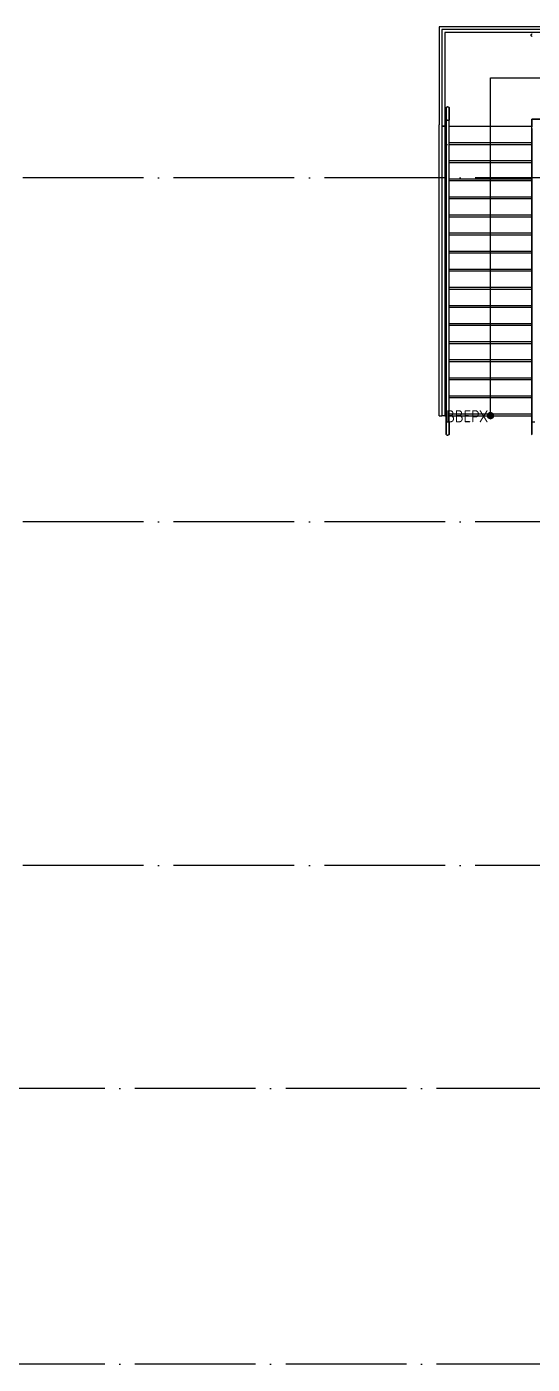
# Model space of a CAD drawing. Header units: millimetres. Extents: x -495897 to 1376592, y -28539 to 470976.
# Drawn here: x 97633 to 106012, y 369090 to 391267 of the extents above; entities that cross this region are included whole.
import ezdxf
from ezdxf import colors
from ezdxf.entities.mleader import LeaderData, LeaderLine
from ezdxf.math import Vec2, Vec3

# ---------------------------------------------------------------- set-up
doc = ezdxf.new("R2010")
doc.units = ezdxf.units.MM
doc.linetypes.add('ADSK_Линия сетки', pattern=[25, 20, -2.5, 0, -2.5])
for name, color, linetype, lineweight in [('RC-Выноски', 7, 'Continuous', 0), ('Лестницы', 252, 'Continuous', 9), ('Ограждение', 252, 'Continuous', 9), ('Оси', 252, 'Continuous', 9), ('Стрелки вверх', 7, 'Continuous', 18), ('Траектории лестницы', 7, 'Continuous', 18)]:
    doc.layers.add(name, color=color, linetype=linetype, lineweight=lineweight)
doc.styles.add('GOST Common', font='', dxfattribs={"width": 0.9, "height": 500})
doc.styles.add('Mipgost_5', font='', dxfattribs={"height": 250})
doc.styles.get('GOST Common').set_extended_font_data('GOST type B')
doc.styles.get('Mipgost_5').set_extended_font_data('Mipgost')

# ---------------------------------------------------------------- blocks, each defined once
blk = doc.blocks.new('2 этаж')
at = {"layer": 'Стрелки вверх', "true_color": 0x636466}
h = blk.add_hatch(color=251, dxfattribs=at)
edge = h.paths.add_edge_path()
edge.add_arc((106076, 24418), 50, 0, 360)
blk.add_hatch(color=251, dxfattribs=at).paths.add_polyline_path([(106076, 24368), (106103, 24376), (106121, 24397), (106125, 24425), (106114, 24450), (106090, 24466), (106062, 24466), (106038, 24450), (106027, 24425), (106031, 24397), (106049, 24376)])
at = {"layer": 'Лестницы', "color": 251, "true_color": 0x636466}
for p, q in [((105226, 30868), (105226, 29240)), ((107099, 30868), (105226, 30868)), ((105226, 24418), (105226, 29240)), ((105321, 29218), (105341, 29218)), ((105391, 29218), (106761, 29218)), ((105321, 28948), (105341, 28948)), ((105321, 28918), (105341, 28918)), ((105391, 28948), (106761, 28948)), ((105391, 28918), (106761, 28918)), ((105321, 28648), (105341, 28648)), ((105321, 28618), (105341, 28618)), ((105391, 28648), (106761, 28648)), ((105391, 28618), (106761, 28618)), ((105321, 28348), (105341, 28348)), ((105321, 28318), (105341, 28318)), ((105391, 28348), (106761, 28348)), ((105391, 28318), (106761, 28318)), ((105321, 28048), (105341, 28048)), ((105321, 28018), (105341, 28018)), ((105391, 28048), (106761, 28048)), ((105391, 28018), (106761, 28018)), ((105321, 27748), (105341, 27748)), ((105391, 27748), (106761, 27748)), ((105321, 27718), (105341, 27718)), ((105391, 27718), (106761, 27718)), ((105321, 27448), (105341, 27448)), ((105321, 27418), (105341, 27418)), ((105391, 27448), (106761, 27448)), ((105391, 27418), (106761, 27418)), ((105321, 27148), (105341, 27148)), ((105321, 27118), (105341, 27118)), ((105391, 27148), (106761, 27148)), ((105391, 27118), (106761, 27118)), ((105321, 26848), (105341, 26848)), ((105391, 26848), (106761, 26848)), ((105321, 26818), (105341, 26818)), ((105391, 26818), (106761, 26818)), ((105321, 26548), (105341, 26548)), ((105321, 26518), (105341, 26518)), ((105391, 26548), (106761, 26548)), ((105391, 26518), (106761, 26518)), ((105321, 26248), (105341, 26248)), ((105321, 26218), (105341, 26218)), ((105391, 26248), (106761, 26248)), ((105391, 26218), (106761, 26218)), ((105321, 25948), (105341, 25948)), ((105391, 25948), (106761, 25948)), ((105321, 25918), (105341, 25918)), ((105391, 25918), (106761, 25918)), ((105321, 25648), (105341, 25648)), ((105321, 25618), (105341, 25618)), ((105391, 25648), (106761, 25648)), ((105391, 25618), (106761, 25618)), ((105321, 25348), (105341, 25348)), ((105321, 25318), (105341, 25318)), ((105391, 25348), (106761, 25348)), ((105391, 25318), (106761, 25318)), ((105321, 25048), (105341, 25048)), ((105321, 25018), (105341, 25018)), ((105391, 25048), (106761, 25048)), ((105391, 25018), (106761, 25018)), ((105321, 24748), (105341, 24748)), ((105321, 24718), (105341, 24718)), ((105391, 24748), (106761, 24748)), ((105391, 24718), (106761, 24718)), ((105226, 24418), (105271, 24418)), ((105321, 24448), (105341, 24448)), ((105321, 24418), (105341, 24418)), ((105391, 24448), (106761, 24448)), ((105391, 24418), (106761, 24418))]:
    blk.add_line(p, q, dxfattribs=at)
at = {"layer": 'Ограждение', "color": 251, "true_color": 0x636466}
for p, q in [((105271, 30823), (105271, 29218)), ((107076, 30823), (105271, 30823)), ((105321, 30773), (105321, 29218)), ((107076, 30773), (105321, 30773)), ((105341, 29318), (105341, 29218)), ((105341, 29318), (105391, 29318)), ((105341, 28918), (105341, 29318)), ((105368, 29318), (105363, 29318)), ((105363, 29318), (105366, 29318)), ((105366, 29318), (105368, 29318)), ((105391, 29218), (105391, 29318)), ((105391, 28918), (105391, 29318)), ((106761, 29333), (106761, 29207)), ((106912, 29333), (106761, 29333)), ((106761, 29333), (106911, 29333)), ((106761, 29182), (106761, 29333)), ((105271, 29218), (105321, 29218)), ((105271, 29218), (105271, 28918)), ((105321, 29218), (105271, 29218)), ((105321, 29218), (105321, 28918)), ((105341, 29218), (105341, 28924)), ((105391, 28924), (105391, 29218)), ((106761, 29182), (106761, 28924)), ((106761, 28918), (106761, 29182)), ((105271, 28918), (105271, 24418)), ((105321, 28918), (105321, 24418)), ((105341, 28924), (105341, 24424)), ((105341, 24418), (105341, 28918)), ((105391, 24424), (105391, 28924)), ((105391, 24418), (105391, 28918)), ((106761, 28924), (106761, 24424)), ((106761, 24418), (106761, 28918)), ((105321, 24418), (105271, 24418)), ((105341, 24418), (105341, 24318)), ((105341, 24318), (105341, 24418)), ((105391, 24318), (105391, 24418)), ((105391, 24318), (105391, 24418)), ((106761, 24418), (106761, 24318)), ((106761, 24318), (106761, 24418)), ((105341, 24318), (105391, 24318)), ((105363, 24318), (105368, 24318)), ((105366, 24318), (105363, 24318)), ((105368, 24318), (105366, 24318)), ((106761, 24318), (106811, 24318))]:
    blk.add_line(p, q, dxfattribs=at)
at = {"layer": 'Ограждение', "color": 251, "true_color": 0x636466, "flags": 128}
for points in [[(106751, 30728), (106751, 30729), (106751, 30730), (106751, 30731), (106751, 30732), (106752, 30733), (106752, 30734), (106752, 30735), (106752, 30736), (106753, 30737), (106753, 30737), (106753, 30738), (106754, 30739), (106754, 30740), (106755, 30741), (106755, 30742), (106756, 30743), (106757, 30743), (106757, 30744), (106758, 30745), (106759, 30746), (106759, 30746), (106760, 30747), (106761, 30748), (106762, 30748), (106762, 30749), (106763, 30749), (106764, 30750), (106765, 30750), (106766, 30751), (106767, 30751), (106768, 30751), (106769, 30752)], [(106769, 30704), (106768, 30704), (106767, 30704), (106766, 30705), (106765, 30705), (106764, 30706), (106764, 30706), (106763, 30707), (106762, 30707), (106761, 30708), (106760, 30708), (106760, 30709), (106759, 30710), (106758, 30710), (106757, 30711), (106757, 30712), (106756, 30713), (106756, 30713), (106755, 30714), (106754, 30715), (106754, 30716), (106754, 30717), (106753, 30718), (106753, 30719), (106752, 30720), (106752, 30721), (106752, 30722), (106752, 30723), (106751, 30723), (106751, 30724), (106751, 30725), (106751, 30726), (106751, 30727), (106751, 30728)], [(105341, 29518), (105341, 29519), (105341, 29520), (105341, 29521), (105341, 29522), (105341, 29523), (105341, 29524), (105342, 29525), (105342, 29526), (105342, 29527), (105343, 29527), (105343, 29528), (105343, 29529), (105344, 29530), (105344, 29531), (105345, 29532), (105346, 29533), (105346, 29533), (105347, 29534), (105347, 29535), (105348, 29536), (105349, 29536), (105350, 29537), (105350, 29538), (105351, 29538), (105352, 29539), (105353, 29539), (105354, 29540), (105355, 29540), (105356, 29541), (105357, 29541), (105357, 29541), (105358, 29542), (105359, 29542), (105360, 29542), (105361, 29542), (105362, 29543), (105363, 29543), (105364, 29543), (105365, 29543), (105366, 29543)], [(105341, 29318), (105341, 29326), (105341, 29334), (105341, 29342), (105341, 29350), (105341, 29357), (105341, 29365), (105341, 29373), (105341, 29381), (105341, 29388), (105341, 29396), (105341, 29403), (105341, 29410), (105341, 29417), (105341, 29424), (105341, 29431), (105341, 29437), (105341, 29444), (105341, 29450), (105341, 29456), (105341, 29461), (105341, 29467), (105341, 29472), (105341, 29477), (105341, 29482), (105341, 29486), (105341, 29490), (105341, 29494), (105341, 29498), (105341, 29501), (105341, 29504), (105341, 29507), (105341, 29509), (105341, 29511), (105341, 29513), (105341, 29515), (105341, 29516), (105341, 29517), (105341, 29517), (105341, 29518), (105341, 29518)], [(105341, 29518), (105341, 29518), (105341, 29517), (105341, 29516), (105341, 29515), (105341, 29514), (105341, 29512), (105341, 29510), (105341, 29508), (105341, 29505), (105341, 29502), (105341, 29499), (105341, 29495), (105341, 29491), (105341, 29487), (105341, 29483), (105341, 29478), (105341, 29473), (105341, 29468), (105341, 29463), (105341, 29457), (105341, 29451), (105341, 29445), (105341, 29439), (105341, 29432), (105341, 29426), (105341, 29419), (105341, 29412), (105341, 29405), (105341, 29398), (105341, 29390), (105341, 29383), (105341, 29375), (105341, 29367), (105341, 29360), (105341, 29352), (105341, 29344), (105341, 29336), (105341, 29328), (105341, 29320), (105341, 29318)], [(105366, 29543), (105367, 29543), (105368, 29543), (105369, 29543), (105370, 29542), (105371, 29542), (105372, 29542), (105373, 29542), (105373, 29541), (105374, 29541), (105375, 29541), (105376, 29540), (105377, 29540), (105378, 29539), (105379, 29539), (105380, 29538), (105381, 29538), (105381, 29537), (105382, 29537), (105383, 29536), (105384, 29535), (105384, 29534), (105385, 29534), (105385, 29533), (105386, 29532), (105387, 29531), (105387, 29530), (105388, 29530), (105388, 29529), (105389, 29528), (105389, 29527), (105389, 29526), (105390, 29525), (105390, 29524), (105390, 29523), (105390, 29522), (105390, 29521), (105391, 29520), (105391, 29519), (105391, 29518), (105391, 29518)], [(105391, 29318), (105391, 29326), (105391, 29334), (105391, 29342), (105391, 29350), (105391, 29357), (105391, 29365), (105391, 29373), (105391, 29381), (105391, 29388), (105391, 29396), (105391, 29403), (105391, 29410), (105391, 29417), (105391, 29424), (105391, 29431), (105391, 29437), (105391, 29444), (105391, 29450), (105391, 29456), (105391, 29461), (105391, 29467), (105391, 29472), (105391, 29477), (105391, 29482), (105391, 29486), (105391, 29490), (105391, 29494), (105391, 29498), (105391, 29501), (105391, 29504), (105391, 29507), (105391, 29509), (105391, 29511), (105391, 29513), (105391, 29515), (105391, 29516), (105391, 29517), (105391, 29517), (105391, 29518), (105391, 29518)], [(105391, 29518), (105391, 29518), (105391, 29517), (105391, 29516), (105391, 29515), (105391, 29514), (105391, 29512), (105391, 29510), (105391, 29508), (105391, 29505), (105391, 29502), (105391, 29499), (105391, 29495), (105391, 29491), (105391, 29487), (105391, 29483), (105391, 29478), (105391, 29473), (105391, 29468), (105391, 29463), (105391, 29457), (105391, 29451), (105391, 29445), (105391, 29439), (105391, 29432), (105391, 29426), (105391, 29419), (105391, 29412), (105391, 29405), (105391, 29398), (105391, 29390), (105391, 29383), (105391, 29375), (105391, 29367), (105391, 29360), (105391, 29352), (105391, 29344), (105391, 29336), (105391, 29328), (105391, 29320), (105391, 29318)], [(105341, 24318), (105341, 24310), (105341, 24302), (105341, 24294), (105341, 24286), (105341, 24278), (105341, 24270), (105341, 24262), (105341, 24255), (105341, 24247), (105341, 24240), (105341, 24233), (105341, 24225), (105341, 24218), (105341, 24212), (105341, 24205), (105341, 24198), (105341, 24192), (105341, 24186), (105341, 24180), (105341, 24174), (105341, 24169), (105341, 24164), (105341, 24159), (105341, 24154), (105341, 24149), (105341, 24145), (105341, 24141), (105341, 24138), (105341, 24134), (105341, 24131), (105341, 24129), (105341, 24126), (105341, 24124), (105341, 24122), (105341, 24121), (105341, 24119), (105341, 24119), (105341, 24118), (105341, 24118), (105341, 24118)], [(105341, 24118), (105341, 24118), (105341, 24118), (105341, 24119), (105341, 24120), (105341, 24122), (105341, 24123), (105341, 24126), (105341, 24128), (105341, 24131), (105341, 24134), (105341, 24137), (105341, 24140), (105341, 24144), (105341, 24148), (105341, 24153), (105341, 24157), (105341, 24162), (105341, 24167), (105341, 24173), (105341, 24178), (105341, 24184), (105341, 24190), (105341, 24197), (105341, 24203), (105341, 24210), (105341, 24217), (105341, 24223), (105341, 24231), (105341, 24238), (105341, 24245), (105341, 24253), (105341, 24260), (105341, 24268), (105341, 24276), (105341, 24284), (105341, 24292), (105341, 24300), (105341, 24308), (105341, 24316), (105341, 24318)], [(105391, 24318), (105391, 24310), (105391, 24302), (105391, 24294), (105391, 24286), (105391, 24278), (105391, 24270), (105391, 24262), (105391, 24255), (105391, 24247), (105391, 24240), (105391, 24233), (105391, 24225), (105391, 24218), (105391, 24212), (105391, 24205), (105391, 24198), (105391, 24192), (105391, 24186), (105391, 24180), (105391, 24174), (105391, 24169), (105391, 24164), (105391, 24159), (105391, 24154), (105391, 24149), (105391, 24145), (105391, 24141), (105391, 24138), (105391, 24134), (105391, 24131), (105391, 24129), (105391, 24126), (105391, 24124), (105391, 24122), (105391, 24121), (105391, 24119), (105391, 24119), (105391, 24118), (105391, 24118), (105391, 24118)], [(105391, 24118), (105391, 24118), (105391, 24118), (105391, 24119), (105391, 24120), (105391, 24122), (105391, 24123), (105391, 24126), (105391, 24128), (105391, 24131), (105391, 24134), (105391, 24137), (105391, 24140), (105391, 24144), (105391, 24148), (105391, 24153), (105391, 24157), (105391, 24162), (105391, 24167), (105391, 24173), (105391, 24178), (105391, 24184), (105391, 24190), (105391, 24197), (105391, 24203), (105391, 24210), (105391, 24217), (105391, 24223), (105391, 24231), (105391, 24238), (105391, 24245), (105391, 24253), (105391, 24260), (105391, 24268), (105391, 24276), (105391, 24284), (105391, 24292), (105391, 24300), (105391, 24308), (105391, 24316), (105391, 24318)], [(106761, 24318), (106761, 24310), (106761, 24302), (106761, 24294), (106761, 24286), (106761, 24278), (106761, 24270), (106761, 24262), (106761, 24255), (106761, 24247), (106761, 24240), (106761, 24233), (106761, 24225), (106761, 24218), (106761, 24212), (106761, 24205), (106761, 24198), (106761, 24192), (106761, 24186), (106761, 24180), (106761, 24174), (106761, 24169), (106761, 24164), (106761, 24159), (106761, 24154), (106761, 24149), (106761, 24145), (106761, 24141), (106761, 24138), (106761, 24134), (106761, 24131), (106761, 24129), (106761, 24126), (106761, 24124), (106761, 24122), (106761, 24121), (106761, 24119), (106761, 24119), (106761, 24118), (106761, 24118), (106761, 24118)], [(106761, 24118), (106761, 24118), (106761, 24118), (106761, 24119), (106761, 24120), (106761, 24122), (106761, 24123), (106761, 24126), (106761, 24128), (106761, 24131), (106761, 24134), (106761, 24137), (106761, 24140), (106761, 24144), (106761, 24148), (106761, 24153), (106761, 24157), (106761, 24162), (106761, 24167), (106761, 24173), (106761, 24178), (106761, 24184), (106761, 24190), (106761, 24197), (106761, 24203), (106761, 24210), (106761, 24217), (106761, 24223), (106761, 24231), (106761, 24238), (106761, 24245), (106761, 24253), (106761, 24260), (106761, 24268), (106761, 24276), (106761, 24284), (106761, 24292), (106761, 24300), (106761, 24308), (106761, 24316), (106761, 24318)], [(105366, 24093), (105365, 24093), (105364, 24093), (105363, 24093), (105362, 24093), (105361, 24093), (105360, 24093), (105359, 24094), (105358, 24094), (105357, 24094), (105356, 24095), (105355, 24095), (105354, 24096), (105353, 24096), (105352, 24097), (105351, 24097), (105351, 24098), (105350, 24098), (105349, 24099), (105348, 24100), (105348, 24100), (105347, 24101), (105346, 24102), (105346, 24103), (105345, 24103), (105345, 24104), (105344, 24105), (105344, 24106), (105343, 24107), (105343, 24108), (105342, 24109), (105342, 24110), (105342, 24111), (105341, 24112), (105341, 24113), (105341, 24113), (105341, 24114), (105341, 24115), (105341, 24116), (105341, 24117), (105341, 24118)], [(105391, 24118), (105391, 24117), (105391, 24116), (105390, 24115), (105390, 24114), (105390, 24113), (105390, 24112), (105390, 24111), (105389, 24110), (105389, 24109), (105389, 24108), (105388, 24107), (105388, 24106), (105387, 24105), (105387, 24104), (105386, 24104), (105386, 24103), (105385, 24102), (105384, 24101), (105384, 24101), (105383, 24100), (105382, 24099), (105382, 24098), (105381, 24098), (105380, 24097), (105379, 24097), (105378, 24096), (105377, 24096), (105376, 24095), (105376, 24095), (105375, 24094), (105374, 24094), (105373, 24094), (105372, 24094), (105371, 24093), (105370, 24093), (105369, 24093), (105368, 24093), (105367, 24093), (105366, 24093), (105366, 24093)], [(106769, 24100), (106768, 24100), (106767, 24101), (106767, 24102), (106766, 24103), (106766, 24103), (106765, 24104), (106764, 24105), (106764, 24106), (106764, 24107), (106763, 24108), (106763, 24109), (106762, 24110), (106762, 24111), (106762, 24112), (106762, 24113), (106761, 24113), (106761, 24114), (106761, 24115), (106761, 24116), (106761, 24117), (106761, 24118)]]:
    blk.add_lwpolyline(points, dxfattribs=at)
at = {"layer": 'Ограждение', "color": 251, "true_color": 0x636466}
for points in [[(105364, 28918), (105364, 28918), (105366, 28918), (105367, 28918), (105368, 28918)], [(105364, 24418), (105364, 24418), (105366, 24418), (105367, 24418), (105368, 24418)]]:
    blk.add_open_spline(points, degree=3, dxfattribs=at)
at = {"layer": 'Оси', "color": 251, "linetype": 'ADSK_Линия сетки', "ltscale": 100, "true_color": 0x636466}
for p, q in [((165326, 28361), (93604, 28361)), ((165326, 22661), (93566, 22661)), ((165326, 16961), (93604, 16961)), ((139683, 13261), (93566, 13261)), ((139683, 8691), (93566, 8691))]:
    blk.add_line(p, q, dxfattribs=at)
at = {"layer": 'Стрелки вверх', "color": 251, "true_color": 0x636466}
for p, q in [((106076, 30018), (107076, 30018)), ((106076, 29218), (106076, 30018)), ((106076, 28918), (106076, 29218)), ((106076, 28618), (106076, 28918)), ((106076, 28318), (106076, 28618)), ((106076, 28018), (106076, 28318)), ((106076, 27718), (106076, 28018)), ((106076, 27418), (106076, 27718)), ((106076, 27118), (106076, 27418)), ((106076, 26818), (106076, 27118)), ((106076, 26518), (106076, 26818)), ((106076, 26218), (106076, 26518)), ((106076, 25918), (106076, 26218)), ((106076, 25618), (106076, 25918)), ((106076, 25318), (106076, 25618)), ((106076, 25018), (106076, 25318)), ((106076, 24718), (106076, 25018)), ((106076, 24418), (106076, 24718)), ((106038, 24450), (106027, 24425)), ((106027, 24425), (106031, 24397)), ((106031, 24397), (106049, 24376)), ((106062, 24466), (106038, 24450)), ((106090, 24466), (106062, 24466)), ((106114, 24450), (106090, 24466)), ((106103, 24376), (106121, 24397)), ((106125, 24425), (106114, 24450)), ((106121, 24397), (106125, 24425)), ((106049, 24376), (106076, 24368)), ((106076, 24368), (106103, 24376))]:
    blk.add_line(p, q, dxfattribs=at)
blk.add_circle((106076, 24418), 50, dxfattribs=at)
at = {"layer": 'Траектории лестницы', "color": 251, "true_color": 0x636466, "style": 'GOST Common', "width": 0.9}
blk.add_text('ВВЕРХ', height=200, dxfattribs=at).set_placement((105342, 24309))

msp = doc.modelspace()

# ---------------------------------------------------------------- block references
msp.add_blockref('2 этаж', (-756.474, 360398.765))

# ---------------------------------------------------------------- leaders
at = {"layer": 'RC-Выноски', "linetype": 'Continuous', "ltscale": 15}
ml = msp.add_multileader_mtext('Standard', dxfattribs=at)
ml.set_content('В ЛВС здания школы', color=256, style='Mipgost_5')
ml.set_leader_properties()
ml.build(insert=Vec2(0, 0))
ml.multileader.update_dxf_attribs({"has_text_frame": 1, "text_left_attachment_type": 6, "text_right_attachment_type": 6, "dogleg_length": 2, "arrow_head_size": 400, "scale": 100})
ctx = ml.context
ctx.base_point, ctx.scale, ctx.char_height, ctx.arrow_head_size, ctx.landing_gap_size, ctx.plane_origin = Vec3(408469.171, 372490.934), 100, 250, 400, 100, Vec3(-116420.439, 333728.374)
ctx.left_attachment, ctx.right_attachment, ctx.text_align_type = 6, 6, 2
notes = []
notes.append((ctx, [(1, (1, 1, 0), (411431.849, 372490.934), (-1, 0), 200, [(0, [(411431.849, 370475.664)], 0, [])])]))
ctx.mtext.insert, ctx.mtext.width, ctx.mtext.alignment, ctx.mtext.flow_direction = Vec3(411131.849, 372790.934), 4609.04485, 3, 5
for ctx, leaders in notes:
    for number, flags, end, landing, length, lines in leaders:
        leader = LeaderData()
        leader.index, (leader.has_last_leader_line, leader.has_dogleg_vector, leader.attachment_direction) = number, flags
        leader.last_leader_point, leader.dogleg_vector, leader.dogleg_length = Vec3(end), Vec3(landing), length
        for number, points, colour, breaks in lines:
            line = LeaderLine()
            line.index, line.vertices, line.color, line.breaks = number, Vec3.list(points), colors.encode_raw_color(colour), breaks
            leader.lines.append(line)
        ctx.leaders.append(leader)

doc.saveas('drawing.dxf')
